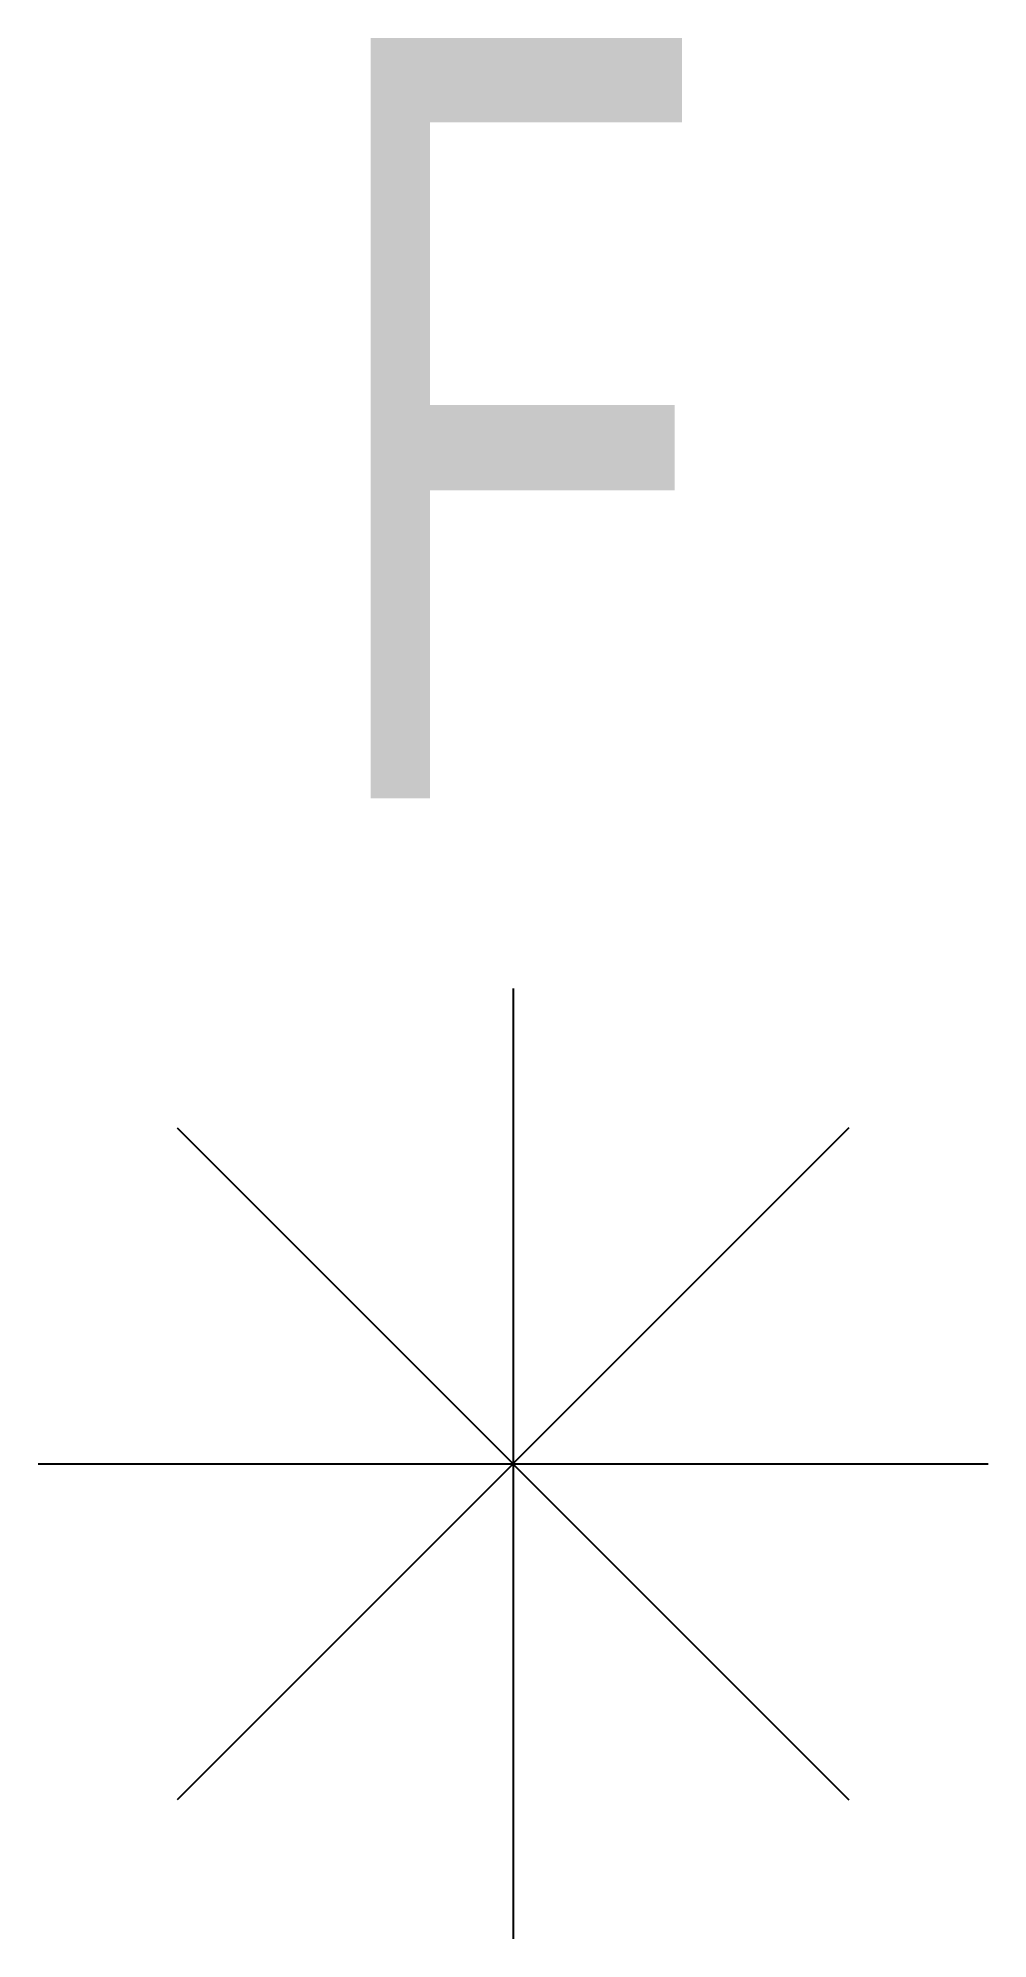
# Model space of a CAD drawing. Extents: x -1.25 to 1.25, y -1.25 to 3.75.
import ezdxf
from ezdxf.enums import TextEntityAlignment as Align

# ---------------------------------------------------------------- set-up
doc = ezdxf.new("R2010")
doc.units = 0
doc.header["$LTSCALE"] = 0.01
doc.header["$MEASUREMENT"] = 0
doc.layers.get('0').update_dxf_attribs({"lineweight": 20})
doc.styles.add('COA_Existing', font='arial.ttf', dxfattribs={"height": 2})

msp = doc.modelspace()

# ---------------------------------------------------------------- linework, layer by layer
at = {"color": 0, "linetype": 'ByBlock', "lineweight": -2}
for points in [[(0, 1.25), (0, -1.25)], [(-0.8839, 0.8839), (0.8839, -0.8839)], [(0.8839, 0.8839), (-0.8839, -0.8839)], [(-1.25, 0), (1.25, 0)]]:
    msp.add_lwpolyline(points, dxfattribs=at)

# ---------------------------------------------------------------- texts
at = {"color": 0, "linetype": 'ByBlock', "lineweight": -2, "style": 'COA_Existing', "width": 0.6}
msp.add_text('F', height=2, dxfattribs=at).set_placement((0, 1.75), align=Align.CENTER)

doc.saveas('drawing.dxf')
